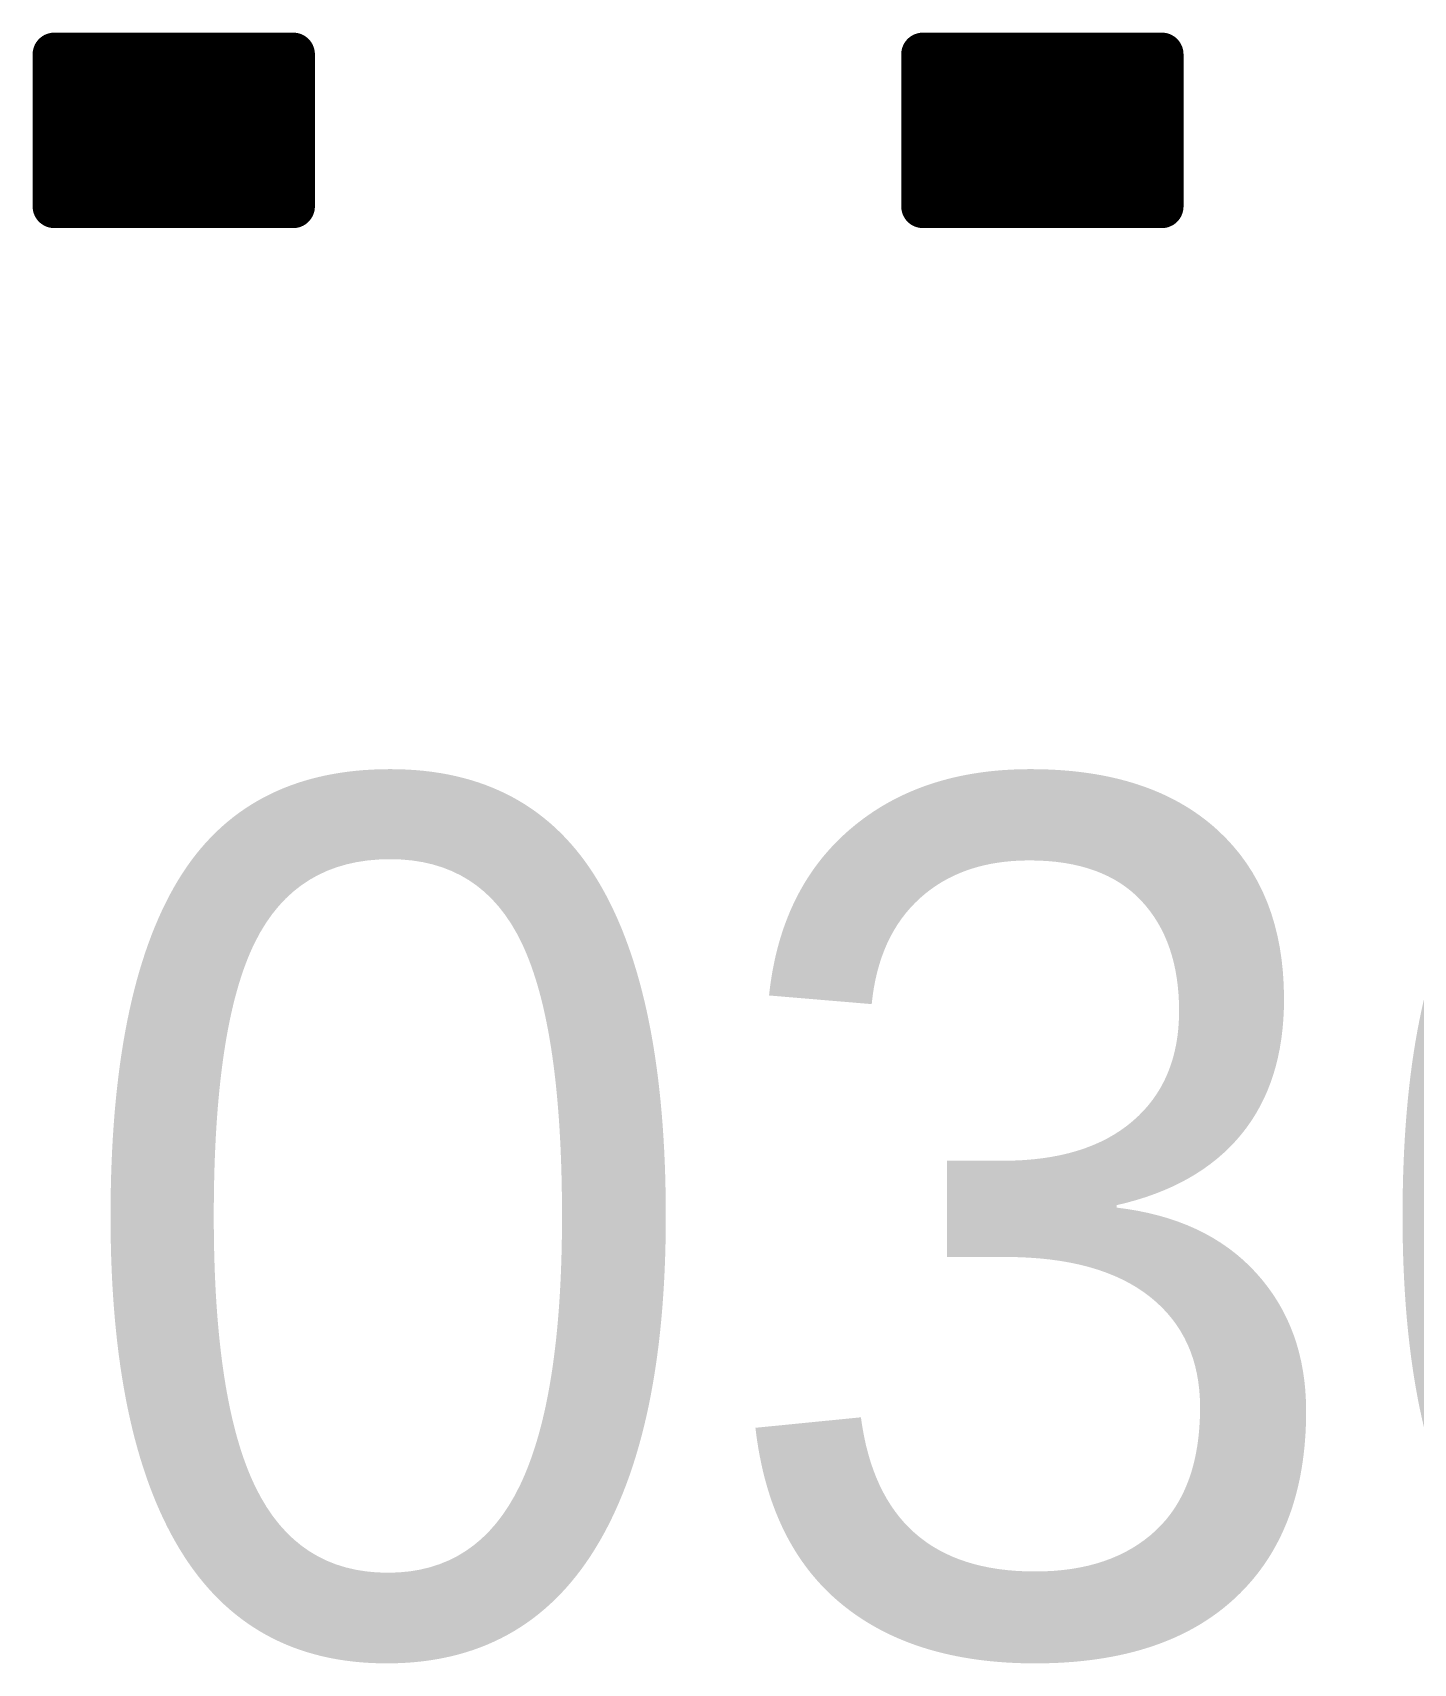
# Model space of a CAD drawing. Header units: millimetres. Extents: x 169 to 355, y 129 to 253.
# Drawn here: x 180.675 to 183.854, y 137.472 to 141.225 of the extents above; entities that cross this region are included whole.
import ezdxf

# ---------------------------------------------------------------- set-up
doc = ezdxf.new("R2010")
doc.units = ezdxf.units.MM
for name, color, linetype in [('Mechanical1', 6, 'Continuous'), ('Mechanical15', 56, 'Continuous'), ('TopLayer', 1, 'Continuous'), ('TopPaste', 8, 'Continuous'), ('TopSolder', 216, 'Continuous')]:
    doc.layers.add(name, color=color, linetype=linetype)

# ---------------------------------------------------------------- blocks, each defined once
blk = doc.blocks.new('R03015_1533')
at = {"layer": 'Mechanical1'}
for points, const_width in [([(0.15, 0.0751), (-0.1499, 0.0751)], 0.05), ([(-0.1499, 0.0751), (-0.1499, -0.0749)], 0.05), ([(0.125, 0.075), (-0.125, 0.075)], 0.01), ([(-0.125, 0.075), (-0.125, -0.075)], 0.01), ([(0.125, 0.075), (0.125, -0.075)], 0.01), ([(0.15, 0.0751), (0.15, -0.0749)], 0.05), ([(0.15, -0.0749), (-0.1499, -0.0749)], 0.05), ([(0.125, -0.075), (-0.125, -0.075)], 0.01)]:
    blk.add_lwpolyline(points, dxfattribs=dict(at, const_width=const_width))
for points, const_width in [([(-0.1624, 0.0751, 1), (-0.1374, 0.0751, 1)], 0.025), ([(-0.1624, 0.0751, 1), (-0.1374, 0.0751, 1)], 0.025), ([(-0.1275, 0.075, 1), (-0.1225, 0.075, 1)], 0.005), ([(-0.1275, 0.075, 1), (-0.1225, 0.075, 1)], 0.005), ([(0.1225, 0.075, 1), (0.1275, 0.075, 1)], 0.005), ([(0.1225, 0.075, 1), (0.1275, 0.075, 1)], 0.005), ([(0.1375, 0.0751, 1), (0.1625, 0.0751, 1)], 0.025), ([(0.1375, 0.0751, 1), (0.1625, 0.0751, 1)], 0.025), ([(-0.1624, -0.0749, 1), (-0.1374, -0.0749, 1)], 0.025), ([(-0.1624, -0.0749, 1), (-0.1374, -0.0749, 1)], 0.025), ([(-0.1275, -0.075, 1), (-0.1225, -0.075, 1)], 0.005), ([(-0.1275, -0.075, 1), (-0.1225, -0.075, 1)], 0.005), ([(0.1225, -0.075, 1), (0.1275, -0.075, 1)], 0.005), ([(0.1225, -0.075, 1), (0.1275, -0.075, 1)], 0.005), ([(0.1375, -0.0749, 1), (0.1625, -0.0749, 1)], 0.025), ([(0.1375, -0.0749, 1), (0.1625, -0.0749, 1)], 0.025)]:
    blk.add_lwpolyline(points, format="xyb", close=True, dxfattribs=dict(at, const_width=const_width))
at = {"layer": 'Mechanical15', "const_width": 0.1}
for points in [[(0.275, 0.175), (-0.275, 0.175)], [(-0.275, 0.175), (-0.275, -0.175)], [(0.275, 0.175), (0.275, -0.175)], [(0.275, -0.175), (-0.275, -0.175)]]:
    blk.add_lwpolyline(points, dxfattribs=at)
at = {"layer": 'Mechanical15', "const_width": 0.05}
for points in [[(-0.3, 0.175, 1), (-0.25, 0.175, 1)], [(-0.3, 0.175, 1), (-0.25, 0.175, 1)], [(0.25, 0.175, 1), (0.3, 0.175, 1)], [(0.25, 0.175, 1), (0.3, 0.175, 1)], [(-0.3, -0.175, 1), (-0.25, -0.175, 1)], [(-0.3, -0.175, 1), (-0.25, -0.175, 1)], [(0.25, -0.175, 1), (0.3, -0.175, 1)], [(0.25, -0.175, 1), (0.3, -0.175, 1)]]:
    blk.add_lwpolyline(points, format="xyb", close=True, dxfattribs=at)
at = {"layer": 'TopLayer', "const_width": 0.025}
for points in [[(-0.1575, 0.05, 1), (-0.1325, 0.05, 1)], [(-0.1075, 0.05, 1), (-0.0825, 0.05, 1)], [(0.0825, 0.05, 1), (0.1075, 0.05, 1)], [(0.1325, 0.05, 1), (0.1575, 0.05, 1)], [(-0.1575, -0.05, 1), (-0.1325, -0.05, 1)], [(-0.1075, -0.05, 1), (-0.0825, -0.05, 1)], [(0.0825, -0.05, 1), (0.1075, -0.05, 1)], [(0.1325, -0.05, 1), (0.1575, -0.05, 1)]]:
    blk.add_lwpolyline(points, format="xyb", close=True, dxfattribs=at)
at = {"layer": 'TopLayer'}
for points in [[(-0.17, 0.05), (-0.17, -0.05), (-0.07, 0.05), (-0.07, -0.05)], [(-0.145, 0.075), (-0.145, -0.075), (-0.095, 0.075), (-0.095, -0.075)], [(0.07, 0.05), (0.07, -0.05), (0.17, 0.05), (0.17, -0.05)], [(0.095, 0.075), (0.095, -0.075), (0.145, 0.075), (0.145, -0.075)]]:
    blk.add_solid(points, dxfattribs=at)
at = {"layer": 'TopPaste', "const_width": 0.025}
for points in [[(-0.1575, 0.05, 1), (-0.1325, 0.05, 1)], [(-0.1075, 0.05, 1), (-0.0825, 0.05, 1)], [(0.0825, 0.05, 1), (0.1075, 0.05, 1)], [(0.1325, 0.05, 1), (0.1575, 0.05, 1)], [(-0.1575, -0.05, 1), (-0.1325, -0.05, 1)], [(-0.1075, -0.05, 1), (-0.0825, -0.05, 1)], [(0.0825, -0.05, 1), (0.1075, -0.05, 1)], [(0.1325, -0.05, 1), (0.1575, -0.05, 1)]]:
    blk.add_lwpolyline(points, format="xyb", close=True, dxfattribs=at)
at = {"layer": 'TopPaste'}
for points in [[(-0.17, 0.05), (-0.17, -0.05), (-0.07, 0.05), (-0.07, -0.05)], [(-0.145, 0.075), (-0.145, -0.075), (-0.095, 0.075), (-0.095, -0.075)], [(0.07, 0.05), (0.07, -0.05), (0.17, 0.05), (0.17, -0.05)], [(0.095, 0.075), (0.095, -0.075), (0.145, 0.075), (0.145, -0.075)]]:
    blk.add_solid(points, dxfattribs=at)
at = {"layer": 'TopSolder', "const_width": 0.1266}
for points in [[(-0.2083, 0.05, 1), (-0.0817, 0.05, 1)], [(-0.1583, 0.05, 1), (-0.0317, 0.05, 1)], [(0.0317, 0.05, 1), (0.1583, 0.05, 1)], [(0.0817, 0.05, 1), (0.2083, 0.05, 1)], [(-0.2083, -0.05, 1), (-0.0817, -0.05, 1)], [(-0.1583, -0.05, 1), (-0.0317, -0.05, 1)], [(0.0317, -0.05, 1), (0.1583, -0.05, 1)], [(0.0817, -0.05, 1), (0.2083, -0.05, 1)]]:
    blk.add_lwpolyline(points, format="xyb", close=True, dxfattribs=at)
at = {"layer": 'TopSolder'}
for points in [[(-0.145, 0.1766), (-0.145, -0.1766), (-0.095, 0.1766), (-0.095, -0.1766)], [(0.095, 0.1766), (0.095, -0.1766), (0.145, 0.1766), (0.145, -0.1766)], [(-0.2716, 0.05), (-0.2716, -0.05), (0.0316, 0.05), (0.0316, -0.05)], [(-0.0316, 0.05), (-0.0316, -0.05), (0.2716, 0.05), (0.2716, -0.05)]]:
    blk.add_solid(points, dxfattribs=at)
blk = doc.blocks.new('R03015_1537')
at = {"layer": 'Mechanical1'}
for points, const_width in [([(0.15, 0.0751), (-0.1499, 0.0751)], 0.05), ([(-0.1499, 0.0751), (-0.1499, -0.0749)], 0.05), ([(0.125, 0.075), (-0.125, 0.075)], 0.01), ([(-0.125, 0.075), (-0.125, -0.075)], 0.01), ([(0.125, 0.075), (0.125, -0.075)], 0.01), ([(0.15, 0.0751), (0.15, -0.0749)], 0.05), ([(0.15, -0.0749), (-0.1499, -0.0749)], 0.05), ([(0.125, -0.075), (-0.125, -0.075)], 0.01)]:
    blk.add_lwpolyline(points, dxfattribs=dict(at, const_width=const_width))
for points, const_width in [([(-0.1624, 0.0751, 1), (-0.1374, 0.0751, 1)], 0.025), ([(-0.1624, 0.0751, 1), (-0.1374, 0.0751, 1)], 0.025), ([(-0.1275, 0.075, 1), (-0.1225, 0.075, 1)], 0.005), ([(-0.1275, 0.075, 1), (-0.1225, 0.075, 1)], 0.005), ([(0.1225, 0.075, 1), (0.1275, 0.075, 1)], 0.005), ([(0.1225, 0.075, 1), (0.1275, 0.075, 1)], 0.005), ([(0.1375, 0.0751, 1), (0.1625, 0.0751, 1)], 0.025), ([(0.1375, 0.0751, 1), (0.1625, 0.0751, 1)], 0.025), ([(-0.1624, -0.0749, 1), (-0.1374, -0.0749, 1)], 0.025), ([(-0.1624, -0.0749, 1), (-0.1374, -0.0749, 1)], 0.025), ([(-0.1275, -0.075, 1), (-0.1225, -0.075, 1)], 0.005), ([(-0.1275, -0.075, 1), (-0.1225, -0.075, 1)], 0.005), ([(0.1225, -0.075, 1), (0.1275, -0.075, 1)], 0.005), ([(0.1225, -0.075, 1), (0.1275, -0.075, 1)], 0.005), ([(0.1375, -0.0749, 1), (0.1625, -0.0749, 1)], 0.025), ([(0.1375, -0.0749, 1), (0.1625, -0.0749, 1)], 0.025)]:
    blk.add_lwpolyline(points, format="xyb", close=True, dxfattribs=dict(at, const_width=const_width))
at = {"layer": 'Mechanical15', "const_width": 0.1}
for points in [[(0.275, 0.175), (-0.275, 0.175)], [(-0.275, 0.175), (-0.275, -0.175)], [(0.275, 0.175), (0.275, -0.175)], [(0.275, -0.175), (-0.275, -0.175)]]:
    blk.add_lwpolyline(points, dxfattribs=at)
at = {"layer": 'Mechanical15', "const_width": 0.05}
for points in [[(-0.3, 0.175, 1), (-0.25, 0.175, 1)], [(-0.3, 0.175, 1), (-0.25, 0.175, 1)], [(0.25, 0.175, 1), (0.3, 0.175, 1)], [(0.25, 0.175, 1), (0.3, 0.175, 1)], [(-0.3, -0.175, 1), (-0.25, -0.175, 1)], [(-0.3, -0.175, 1), (-0.25, -0.175, 1)], [(0.25, -0.175, 1), (0.3, -0.175, 1)], [(0.25, -0.175, 1), (0.3, -0.175, 1)]]:
    blk.add_lwpolyline(points, format="xyb", close=True, dxfattribs=at)
at = {"layer": 'TopLayer', "const_width": 0.025}
for points in [[(-0.1575, 0.05, 1), (-0.1325, 0.05, 1)], [(-0.1075, 0.05, 1), (-0.0825, 0.05, 1)], [(0.0825, 0.05, 1), (0.1075, 0.05, 1)], [(0.1325, 0.05, 1), (0.1575, 0.05, 1)], [(-0.1575, -0.05, 1), (-0.1325, -0.05, 1)], [(-0.1075, -0.05, 1), (-0.0825, -0.05, 1)], [(0.0825, -0.05, 1), (0.1075, -0.05, 1)], [(0.1325, -0.05, 1), (0.1575, -0.05, 1)]]:
    blk.add_lwpolyline(points, format="xyb", close=True, dxfattribs=at)
at = {"layer": 'TopLayer'}
for points in [[(-0.17, 0.05), (-0.17, -0.05), (-0.07, 0.05), (-0.07, -0.05)], [(-0.145, 0.075), (-0.145, -0.075), (-0.095, 0.075), (-0.095, -0.075)], [(0.07, 0.05), (0.07, -0.05), (0.17, 0.05), (0.17, -0.05)], [(0.095, 0.075), (0.095, -0.075), (0.145, 0.075), (0.145, -0.075)]]:
    blk.add_solid(points, dxfattribs=at)
at = {"layer": 'TopPaste', "const_width": 0.025}
for points in [[(-0.1575, 0.05, 1), (-0.1325, 0.05, 1)], [(-0.1075, 0.05, 1), (-0.0825, 0.05, 1)], [(0.0825, 0.05, 1), (0.1075, 0.05, 1)], [(0.1325, 0.05, 1), (0.1575, 0.05, 1)], [(-0.1575, -0.05, 1), (-0.1325, -0.05, 1)], [(-0.1075, -0.05, 1), (-0.0825, -0.05, 1)], [(0.0825, -0.05, 1), (0.1075, -0.05, 1)], [(0.1325, -0.05, 1), (0.1575, -0.05, 1)]]:
    blk.add_lwpolyline(points, format="xyb", close=True, dxfattribs=at)
at = {"layer": 'TopPaste'}
for points in [[(-0.17, 0.05), (-0.17, -0.05), (-0.07, 0.05), (-0.07, -0.05)], [(-0.145, 0.075), (-0.145, -0.075), (-0.095, 0.075), (-0.095, -0.075)], [(0.07, 0.05), (0.07, -0.05), (0.17, 0.05), (0.17, -0.05)], [(0.095, 0.075), (0.095, -0.075), (0.145, 0.075), (0.145, -0.075)]]:
    blk.add_solid(points, dxfattribs=at)
at = {"layer": 'TopSolder', "const_width": 0.1266}
for points in [[(-0.2083, 0.05, 1), (-0.0817, 0.05, 1)], [(-0.1583, 0.05, 1), (-0.0317, 0.05, 1)], [(0.0317, 0.05, 1), (0.1583, 0.05, 1)], [(0.0817, 0.05, 1), (0.2083, 0.05, 1)], [(-0.2083, -0.05, 1), (-0.0817, -0.05, 1)], [(-0.1583, -0.05, 1), (-0.0317, -0.05, 1)], [(0.0317, -0.05, 1), (0.1583, -0.05, 1)], [(0.0817, -0.05, 1), (0.2083, -0.05, 1)]]:
    blk.add_lwpolyline(points, format="xyb", close=True, dxfattribs=at)
at = {"layer": 'TopSolder'}
for points in [[(-0.145, 0.1766), (-0.145, -0.1766), (-0.095, 0.1766), (-0.095, -0.1766)], [(0.095, 0.1766), (0.095, -0.1766), (0.145, 0.1766), (0.145, -0.1766)], [(-0.2716, 0.05), (-0.2716, -0.05), (0.0316, 0.05), (0.0316, -0.05)], [(-0.0316, 0.05), (-0.0316, -0.05), (0.2716, 0.05), (0.2716, -0.05)]]:
    blk.add_solid(points, dxfattribs=at)

msp = doc.modelspace()

# ---------------------------------------------------------------- block references
at = {"rotation": 180}
for name, p in [('R03015_1533', (181, 141)), ('R03015_1537', (183, 141))]:
    msp.add_blockref(name, p, dxfattribs=at)

# ---------------------------------------------------------------- texts
at = {"layer": 'TopLayer'}
msp.add_text('03015', height=2, dxfattribs=at).set_placement((180.75, 137.5))
at = {"layer": 'TopSolder'}
msp.add_text('03015', height=2, dxfattribs=at).set_placement((180.75, 137.5))

doc.saveas('drawing.dxf')
